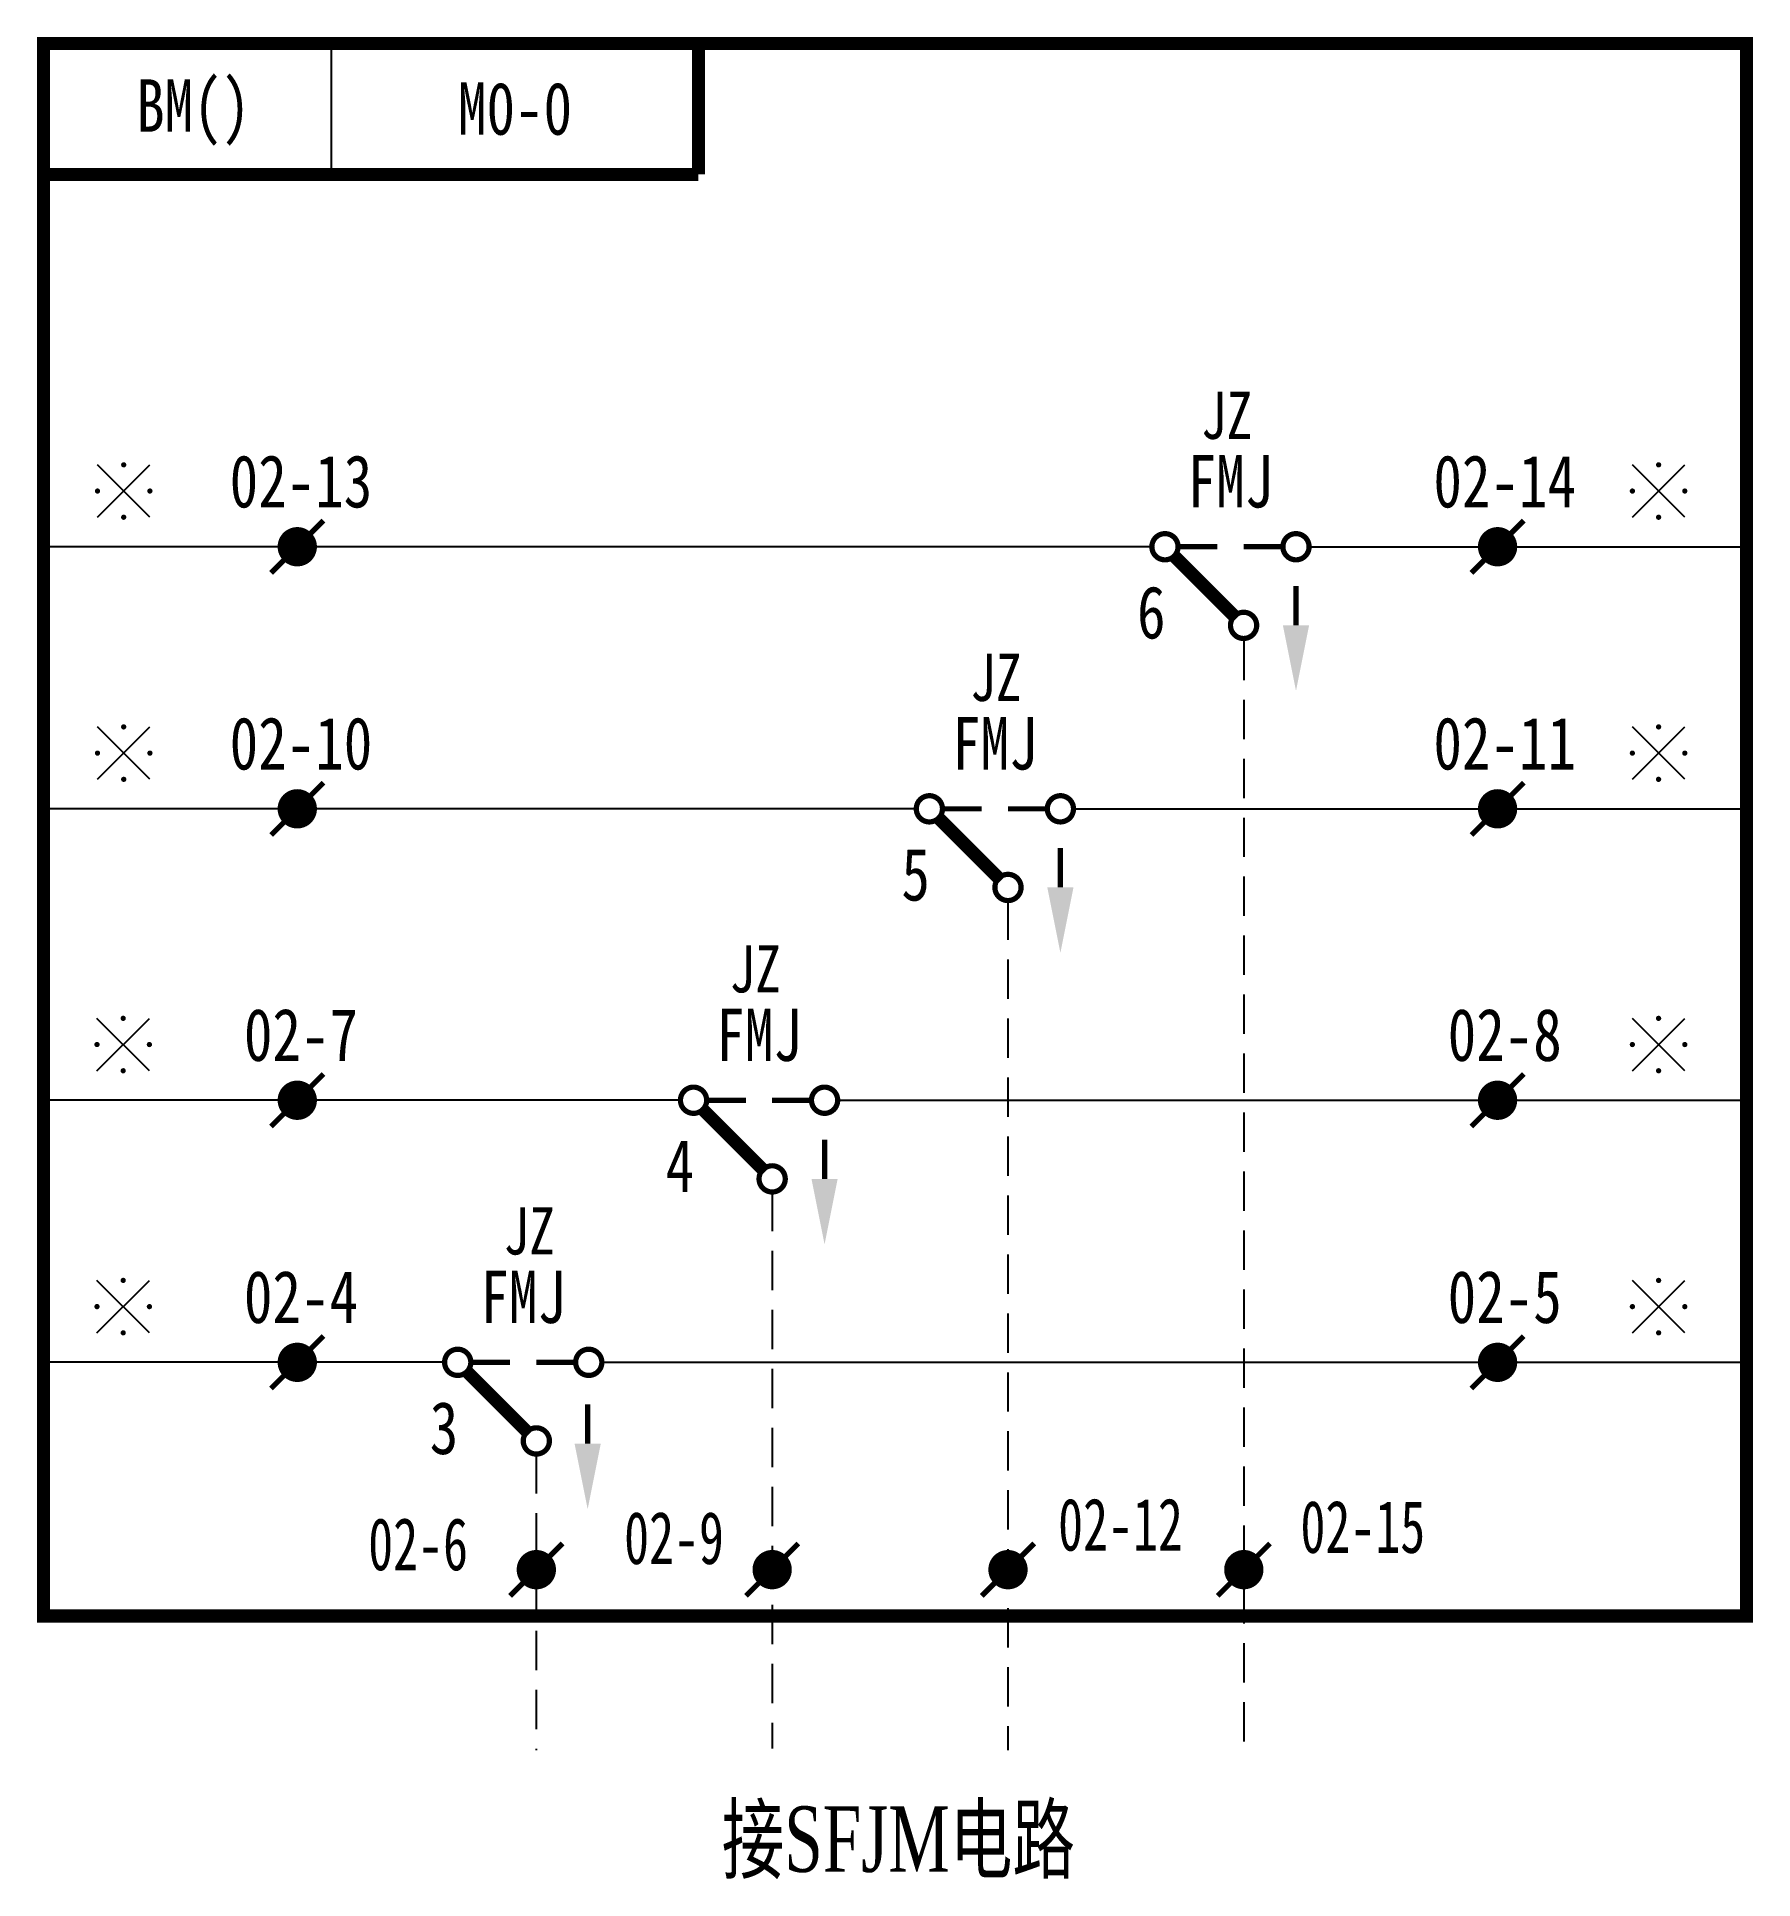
# Model space of a CAD drawing. Header units: millimetres. Extents: x -0.2 to 65.2, y -70 to 0.2.
import ezdxf
from ezdxf.enums import TextEntityAlignment as Align

# ---------------------------------------------------------------- set-up
doc = ezdxf.new("R2010")
doc.units = ezdxf.units.MM
doc.linetypes.add('DASHEDX2', pattern=[1.5, 1, -0.5])
doc.styles.add('CHINESE', font='TIMES.TTF', dxfattribs={"width": 0.7})

# ---------------------------------------------------------------- blocks, each defined once
blk = doc.blocks.new('D4')
at = {"const_width": 0.2}
for points in [[(3, 3.5, -1), (3, 2.5, -1), (3, 3.5)], [(0, 0.5, -1), (0, -0.5, -1), (0, 0.5)], [(5, 0.5, -1), (5, -0.5, -1), (5, 0.5)]]:
    blk.add_lwpolyline(points, format="xyb", dxfattribs=at)
for points, const_width in [([(2.732, 2.732), (0.358, 0.358)], 0.5), ([(0.5, 0), (2, 0)], 0.2), ([(3, 0), (4.5, 0)], 0.2)]:
    blk.add_lwpolyline(points, dxfattribs=dict(const_width=const_width))
blk = doc.blocks.new('E9')
blk.add_line((-14, -5), (-14, 0))
at = {"const_width": 0.5}
for points in [[(-25, 0), (0, 0), (0, -5)], [(-25, 0), (-25, -5), (0, -5)]]:
    blk.add_lwpolyline(points, dxfattribs=at)
blk = doc.blocks.new('conti_2')
for points in [[(-1, -1), (1, 1)], [(1, -1), (-1, 1)]]:
    blk.add_lwpolyline(points)
for points in [[(0.05, 1, 0.1, 0.1, 1), (-0.05, 1, 0.1, 0.1, 1)], [(-0.95, 0, 0.1, 0.1, 1), (-1.05, 0, 0.1, 0.1, 1)], [(1.05, 0, 0.1, 0.1, 1), (0.95, 0, 0.1, 0.1, 1)], [(0.05, -1, 0.1, 0.1, 1), (-0.05, -1, 0.1, 0.1, 1)]]:
    blk.add_lwpolyline(points, format="xyseb", close=True)
blk.add_attdef('1', text='', height=2).set_placement((2.271, 0.093), align=Align.MIDDLE)

msp = doc.modelspace()

# ---------------------------------------------------------------- linework, layer by layer
at = {"color": 7}
for p, q in [((42.303, -19.204), (0, -19.204)), ((48.303, -19.204), (65, -19.204)), ((33.312, -29.203), (0, -29.203)), ((39.312, -29.203), (65, -29.203)), ((24.312, -40.322), (0, -40.322)), ((30.312, -40.322), (65, -40.322)), ((15.312, -50.321), (0, -50.321)), ((21.312, -50.321), (65, -50.321))]:
    msp.add_line(p, q, dxfattribs=at)
for points, const_width in [([(65, -60), (0, -60), (0, 0), (65, 0), (65, -60)], 0.5), ([(8.689, -41.322), (10.689, -39.322)], 0.2), ([(54.496, -41.322), (56.496, -39.322)], 0.2), ([(8.689, -51.321), (10.689, -49.321)], 0.2), ([(54.496, -51.321), (56.496, -49.321)], 0.2)]:
    msp.add_lwpolyline(points, dxfattribs=dict(at, const_width=const_width))
at = {"const_width": 0.2}
for points in [[(8.689, -20.204), (10.689, -18.204)], [(54.496, -20.204), (56.496, -18.204)], [(47.803, -22.204), (47.803, -20.704)], [(8.689, -30.203), (10.689, -28.203)], [(54.496, -30.203), (56.496, -28.203)], [(38.812, -32.203), (38.812, -30.703)], [(29.812, -43.322), (29.812, -41.822)], [(20.771, -53.423), (20.771, -51.923)], [(17.812, -59.231), (19.812, -57.231)], [(26.812, -59.231), (28.812, -57.231)], [(35.812, -59.231), (37.812, -57.231)], [(44.812, -59.231), (46.812, -57.231)]]:
    msp.add_lwpolyline(points, dxfattribs=at)
at = {"const_width": 0.75}
for points in [[(9.314, -19.204, 1), (10.064, -19.204, 1)], [(55.121, -19.204, 1), (55.871, -19.204, 1)], [(9.314, -29.203, 1), (10.064, -29.203, 1)], [(55.121, -29.203, 1), (55.871, -29.203, 1)], [(19.187, -58.231, -1), (18.437, -58.231, -1)], [(28.187, -58.231, -1), (27.437, -58.231, -1)], [(37.187, -58.231, -1), (36.437, -58.231, -1)], [(46.187, -58.231, -1), (45.437, -58.231, -1)]]:
    msp.add_lwpolyline(points, format="xyb", close=True, dxfattribs=at)
at = {"color": 7, "linetype": 'DASHEDX2', "ltscale": 1.5}
for points in [[(45.812, -22.791), (45.812, -65.12)], [(36.812, -32.703), (36.812, -65.12)], [(27.812, -43.822), (27.812, -65.057)], [(18.812, -53.821), (18.812, -65.114)]]:
    msp.add_lwpolyline(points, dxfattribs=at)
at = {"color": 7, "const_width": 0.75}
for points in [[(9.314, -40.322, 1), (10.064, -40.322, 1)], [(55.121, -40.322, 1), (55.871, -40.322, 1)], [(9.314, -50.321, 1), (10.064, -50.321, 1)], [(55.121, -50.321, 1), (55.871, -50.321, 1)]]:
    msp.add_lwpolyline(points, format="xyb", close=True, dxfattribs=at)
for points in [[(47.303, -22.204), (48.303, -22.204), (47.803, -24.704)], [(38.312, -32.203), (39.312, -32.203), (38.812, -34.703)], [(29.312, -43.322), (30.312, -43.322), (29.812, -45.822)], [(20.271, -53.423), (21.271, -53.423), (20.771, -55.923)]]:
    msp.add_solid(points)

# ---------------------------------------------------------------- block references
at = {"color": 7}
msp.add_blockref('E9', (25, 0), dxfattribs=at)
at = {"color": 3}
for p in [(3.065, -17.079), (61.641, -17.079), (3.065, -27.078), (61.641, -27.078), (3.046, -38.197), (61.641, -38.197), (3.046, -48.196), (61.641, -48.196)]:
    msp.add_blockref('conti_2', p, dxfattribs=at)
at = {"xscale": -1, "rotation": 180}
for p in [(42.803, -19.204), (33.812, -29.203), (24.812, -40.322), (15.812, -50.321)]:
    msp.add_blockref('D4', p, dxfattribs=at)

# ---------------------------------------------------------------- texts
at = {"color": 3, "width": 0.8}
for s, height, p in [('BM()', 2, (5.719, -2.525)), ('JZ', 1.8, (45.154, -14.204)), ('JZ', 1.8, (36.348, -24.203)), ('JZ', 1.8, (27.163, -35.322)), ('JZ', 1.8, (18.539, -45.321))]:
    msp.add_text(s, height=height, dxfattribs=at).set_placement(p, align=Align.MIDDLE)
at = {"color": 5, "width": 0.8}
msp.add_text('M0-0', height=2, dxfattribs=at).set_placement((18, -2.5), align=Align.MIDDLE)
at = {"color": 3, "width": 0.8}
for s, p in [('02-13', (9.83, -17.704)), ('02-14', (55.769, -17.704)), ('02-10', (9.83, -27.703)), ('02-11', (55.769, -27.703)), ('02-7', (9.83, -38.822)), ('02-8', (55.769, -38.822)), ('02-4', (9.83, -48.821)), ('02-5', (55.769, -48.821))]:
    msp.add_text(s, height=2, dxfattribs=at).set_placement(p, align=Align.CENTER)
at = {"color": 7}
for s, width, p in [('FMJ', 0.8, (45.303, -17.704)), ('FMJ', 0.8, (36.312, -27.703)), ('FMJ', 0.8, (27.312, -38.822)), ('FMJ', 0.8, (18.312, -48.821)), ('02-12', 0.7, (41.105, -57.506)), ('02-9', 0.7, (24.066, -58.016)), ('02-15', 0.7, (50.353, -57.592)), ('02-6', 0.7, (14.3, -58.254))]:
    msp.add_text(s, height=2, dxfattribs=dict(at, width=width)).set_placement(p, align=Align.CENTER)
at = {"color": 7, "width": 0.8}
for s, p in [('6', (41.736, -22.704)), ('5', (32.745, -32.703)), ('4', (23.745, -43.822)), ('3', (14.745, -53.821))]:
    msp.add_text(s, height=2, dxfattribs=at).set_placement(p)
at = {"color": 7, "style": 'CHINESE', "width": 0.7}
msp.add_text('接SFJM电路', height=2.5, dxfattribs=at).set_placement((32.627, -69.76), align=Align.CENTER)

doc.saveas('drawing.dxf')
